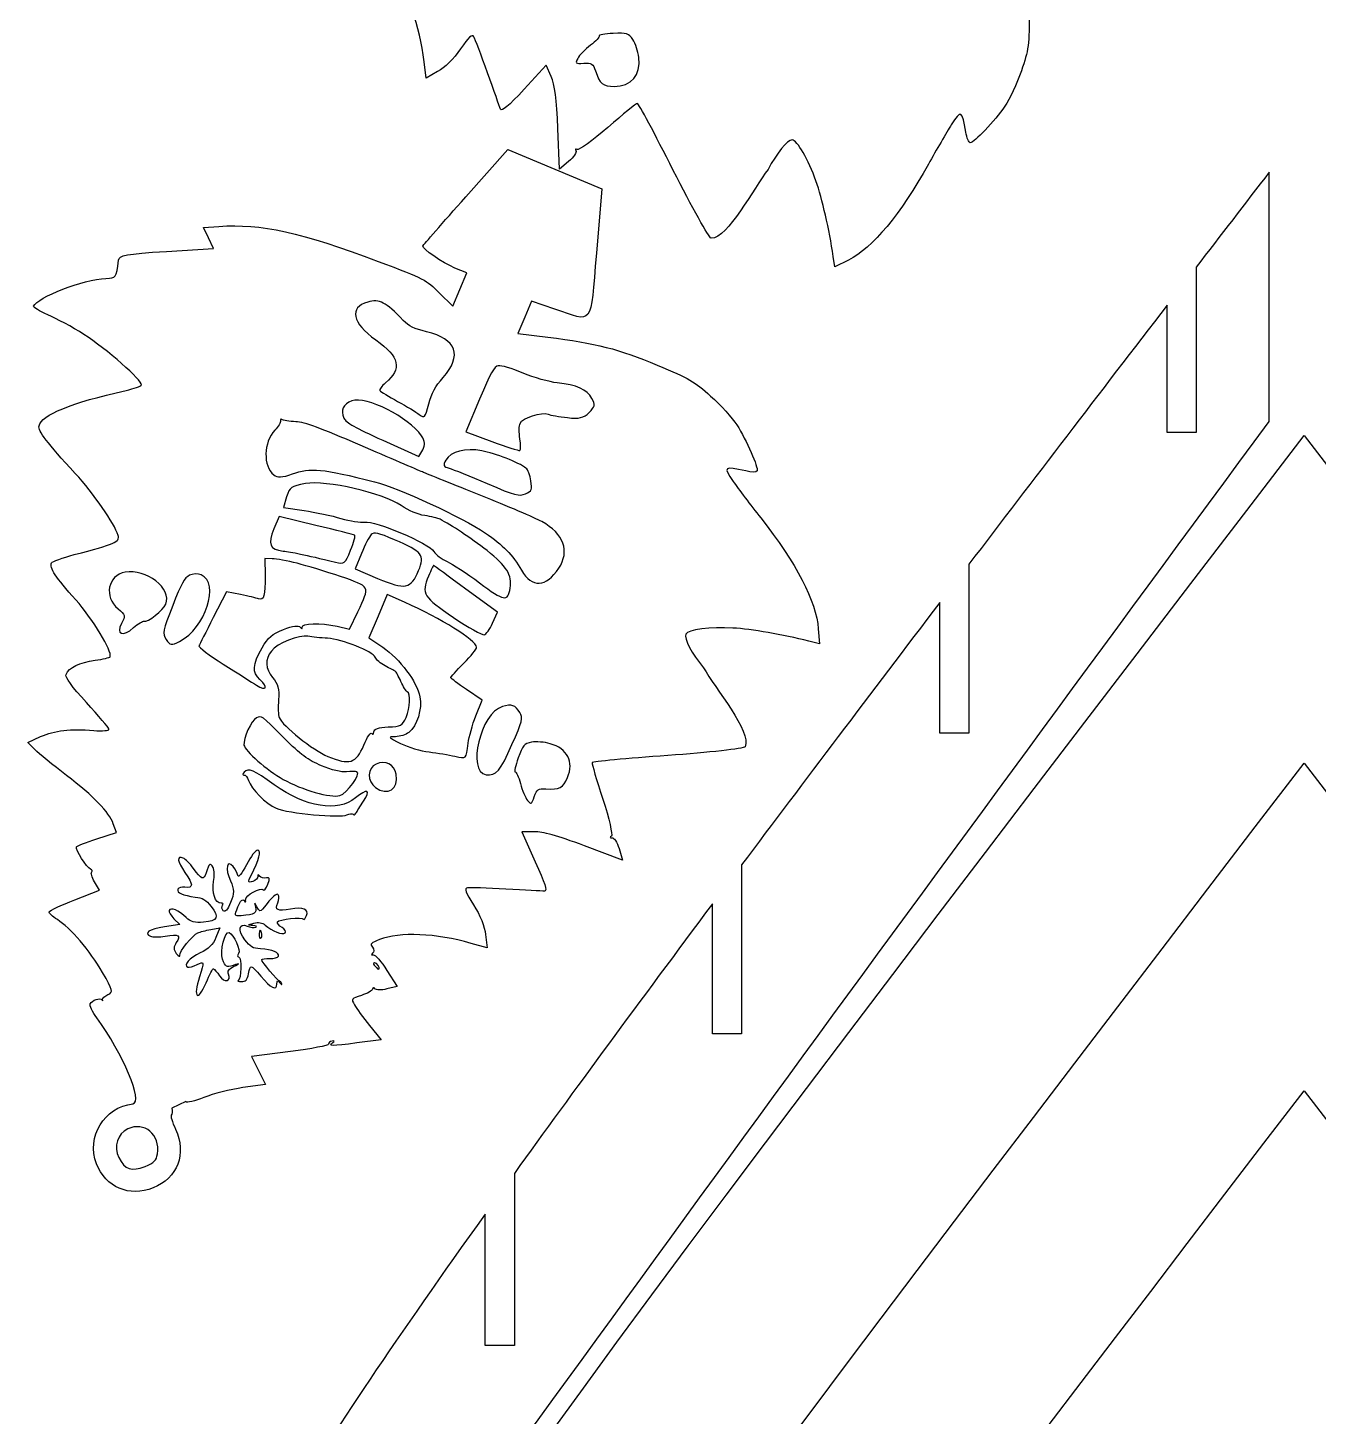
# Model space of a CAD drawing. Extents: x 2 to 364, y 5 to 617.
# Drawn here: x 2.4 to 131.4, y 264 to 402.8 of the extents above; entities that cross this region are included whole.
import ezdxf

# ---------------------------------------------------------------- set-up
doc = ezdxf.new("R2010")
doc.units = 0
doc.layers.add('Calque_1', color=7, linetype='CONTINUOUS')

msp = doc.modelspace()

# ---------------------------------------------------------------- linework, layer by layer
at = {"layer": 'Calque_1', "color": 7}
for p, q in [((62.880432, 401.629274), (62.880432, 401.629274)), ((42.193413, 397.784087), (41.998846, 399.409808)), ((54.222447, 399.063665), (52.007601, 396.664119)), ((54.715746, 397.934926), (54.222447, 399.063665)), ((43.358263, 398.427105), (42.193413, 397.784087)), ((55.535901, 388.678012), (55.372471, 392.742096)), ((46.163834, 385.904575), (50.368807, 390.642326)), ((50.368807, 390.642326), (55.073612, 388.674532)), ((56.453656, 389.452034), (55.535901, 388.678012)), ((55.073612, 388.674532), (59.77842, 386.706738)), ((126.511011, 363.454233), (126.511011, 388.385702)), ((126.511011, 388.385702), (126.511011, 388.385702)), ((59.77842, 386.706738), (59.229058, 380.281714)), ((19.959391, 382.843637), (21.490034, 382.952841)), ((20.457674, 381.799565), (19.959391, 382.843637)), ((16.237311, 380.452575), (20.955954, 380.755492)), ((20.955954, 380.755492), (20.457674, 381.799565)), ((59.229058, 380.281714), (59.22897, 380.281506)), ((83.080468, 378.896517), (82.92047, 379.953225)), ((84.4305, 379.581137), (83.080468, 378.896517)), ((46.266007, 378.291608), (45.079748, 378.788536)), ((45.569906, 376.62988), (46.266007, 378.291608)), ((119.206309, 378.87779), (119.206309, 362.333613)), ((43.522635, 376.307918), (44.873802, 374.96815)), ((44.873802, 374.96815), (45.569906, 376.62988)), ((36.366504, 375.378693), (36.366504, 375.378693)), ((52.74137, 375.48848), (52.062911, 373.868866)), ((55.081929, 374.684472), (52.74137, 375.48848)), ((116.283757, 362.333613), (116.283757, 375.069444)), ((52.062911, 373.868866), (51.384451, 372.249252)), ((51.384451, 372.249252), (54.365336, 371.878167)), ((55.309626, 367.309277), (55.309637, 367.309277)), ((34.7726, 365.498771), (34.7726, 365.498771)), ((47.556177, 365.666978), (46.186364, 362.396976)), ((46.186364, 362.396976), (48.787338, 361.437421)), ((37.881755, 361.563783), (41.487575, 359.945371)), ((119.206309, 362.333613), (116.283757, 362.333613)), ((41.487575, 359.945371), (41.861407, 360.611068)), ((47.775207, 360.513532), (47.77532, 360.513484)), ((41.831655, 358.392821), (41.831655, 358.392821)), ((28.260187, 355.897029), (27.930613, 354.837679)), ((27.930613, 354.837679), (29.99508, 354.53836)), ((42.07236, 354.036941), (42.07236, 354.036941)), ((27.494958, 353.933902), (26.979601, 352.703645)), ((31.1806, 353.053874), (27.494958, 353.933902)), ((31.1806, 353.053874), (31.1806, 353.053874)), ((36.71561, 352.127838), (36.71561, 352.127838)), ((35.739787, 350.241733), (35.094452, 348.701192)), ((26.822392, 349.725819), (26.071765, 349.750881)), ((26.071765, 349.750881), (26.105598, 348.03311)), ((29.295375, 349.265478), (29.295375, 349.265495)), ((35.094452, 348.701192), (37.351629, 347.755654)), ((96.480252, 349.16894), (96.480252, 332.276947)), ((12.107429, 348.377553), (12.107429, 348.377553)), ((18.535114, 348.064772), (18.535114, 348.064772)), ((42.440764, 347.977159), (42.440753, 347.977162)), ((22.241177, 346.395033), (20.92281, 343.831374)), ((23.652203, 346.130342), (22.241177, 346.395033)), ((38.302559, 346.133373), (37.397518, 343.97286)), ((40.045121, 345.362712), (38.302559, 346.133373)), ((49.348503, 344.380093), (46.18329, 346.685098)), ((34.556373, 342.668807), (35.38406, 344.426154)), ((48.856392, 343.273477), (49.348503, 344.380093)), ((93.558264, 332.276947), (93.558264, 345.333032)), ((33.303086, 342.963958), (34.556373, 342.668807)), ((37.397518, 343.97286), (36.492462, 341.812322)), ((32.35121, 341.762911), (32.35121, 341.762911)), ((36.492462, 341.812322), (37.868236, 340.870358)), ((81.414002, 342.722305), (81.523391, 341.212561)), ((81.523391, 341.212561), (80.487004, 341.473579)), ((47.79923, 335.568616), (46.258147, 336.637628)), ((47.175318, 333.998046), (47.79923, 335.568616)), ((49.828089, 334.939246), (49.828089, 334.939246)), ((25.240336, 333.796745), (25.240336, 333.796748)), ((2.374158, 331.356452), (3.662897, 331.928818)), ((96.480252, 332.276947), (93.558264, 332.276947)), ((3.089975, 330.642478), (2.374158, 331.356452)), ((52.748409, 331.373151), (52.748409, 331.373151)), ((37.211237, 329.192098), (37.211237, 329.192098)), ((35.143132, 325.808468), (35.142794, 325.807661)), ((9.272168, 321.705993), (11.245136, 322.349948)), ((11.245136, 322.349948), (10.928793, 323.196815)), ((52.998528, 322.414941), (51.76684, 322.396427)), ((51.76684, 322.396427), (53.123409, 319.42606)), ((61.852627, 319.59216), (58.041421, 321.012804)), ((61.493646, 320.737812), (61.852627, 319.59216)), ((24.228693, 319.110688), (24.229173, 319.111481)), ((73.753089, 319.107862), (73.753089, 302.22028)), ((7.081647, 315.612217), (9.546692, 316.566266)), ((9.546692, 316.566266), (9.056951, 317.409639)), ((70.831098, 302.22028), (70.831098, 315.201952)), ((17.589308, 313.158232), (16.038638, 312.907912)), ((16.992925, 313.725087), (17.589308, 313.158232)), ((20.678843, 312.64526), (21.590787, 312.813526)), ((21.590787, 312.813526), (21.18373, 311.841804)), ((25.497522, 312.165135), (25.497522, 312.16514)), ((48.295927, 310.808171), (46.721412, 311.257313)), ((48.153303, 312.131048), (48.295927, 310.808171)), ((36.930511, 309.257701), (36.930511, 309.257678)), ((38.283569, 308.556757), (39.29851, 306.948739)), ((39.29851, 306.948739), (38.285465, 306.700892)), ((36.548029, 303.052399), (37.708089, 301.625057)), ((37.708089, 301.625057), (35.292115, 301.302077)), ((73.753089, 302.22028), (70.831098, 302.22028)), ((28.629285, 300.440162), (24.760908, 299.941785)), ((24.760908, 299.941785), (25.456608, 298.547989)), ((25.456608, 298.547989), (26.152308, 297.154189)), ((26.152308, 297.154189), (23.888737, 296.836641)), ((18.1702, 295.431397), (16.763269, 294.793476)), ((12.369351, 292.703948), (12.369351, 292.703948)), ((51.026484, 288.260753), (51.026484, 271.034725)), ((48.105043, 271.034725), (48.105043, 284.190581)), ((51.026484, 271.034725), (48.105043, 271.034725))]:
    msp.add_line(p, q, dxfattribs=at)
for points in [[(238.903439, 257.158483), (114.302153, 420.009296), (114.044541, 420.266874), (114.044541, 489.220892)], [(41.998846, 399.409808), (41.559181, 403.083681), (40.316294, 406.432558), (38.801867, 408.023942)], [(102.517304, 404.620714), (102.515046, 401.137595), (102.439447, 400.555029), (101.724023, 398.498002)], [(46.978787, 401.917251), (46.81275, 402.213725), (46.463512, 401.895012), (45.63868, 400.694165)], [(48.341723, 398.313716), (47.715596, 400.075127), (47.102268, 401.69672), (46.978787, 401.917251)], [(59.508192, 401.989412), (59.568848, 401.890282), (59.176988, 401.472251), (58.637447, 401.060458)], [(60.907428, 402.252937), (60.0772, 402.207127), (59.447568, 402.08854), (59.508192, 401.989412)], [(62.880432, 401.629274), (62.467239, 402.259474), (62.253012, 402.327187), (60.907428, 402.252937)], [(63.466881, 399.853272), (63.399255, 400.441249), (63.135363, 401.240454), (62.880432, 401.629274)], [(45.63868, 400.694165), (44.963952, 399.711919), (44.062774, 398.816013), (43.358263, 398.427105)], [(58.637447, 401.060458), (58.097874, 400.648662), (57.522711, 400.061685), (57.359254, 399.756067)], [(61.017125, 396.949017), (62.72169, 396.949581), (63.671343, 398.075391), (63.466881, 399.853272)], [(57.359254, 399.756067), (57.089937, 399.252489), (57.146252, 399.20728), (57.959879, 399.273828)], [(57.959879, 399.273828), (58.734703, 399.337201), (58.896137, 399.231266), (59.138247, 398.50068)], [(59.138247, 398.50068), (59.565182, 397.21218), (59.884256, 396.948678), (61.017125, 396.949017)], [(101.724023, 398.498002), (101.28916, 397.247667), (100.544571, 395.659213), (100.069376, 394.968102)], [(49.636451, 394.687858), (49.550475, 394.920666), (48.967847, 396.552303), (48.341723, 398.313716)], [(55.372471, 392.742096), (55.253337, 395.704298), (55.075288, 397.112217), (54.715746, 397.934926)], [(52.007601, 396.664119), (50.434635, 394.959962), (49.747452, 394.38724), (49.636451, 394.687858)], [(63.340353, 395.256383), (63.23319, 395.256349), (61.897813, 394.176178), (60.37282, 392.855996)], [(66.917903, 388.554667), (65.057415, 392.240644), (63.447484, 395.256414), (63.340353, 395.256383)], [(96.169028, 392.373368), (95.81263, 394.556328), (95.66262, 394.63327), (94.715302, 393.118999)], [(100.069376, 394.968102), (99.049716, 393.485131), (96.995702, 391.315246), (96.611474, 391.315133)], [(94.715302, 393.118999), (94.24002, 392.359273), (93.209533, 390.582541), (92.425331, 389.170704)], [(60.37282, 392.855996), (58.847832, 391.535814), (57.465155, 390.539025), (57.300193, 390.64091)], [(78.800889, 391.592092), (78.323101, 391.591951), (77.239027, 390.265311), (76.388889, 388.640411)], [(81.186974, 387.495049), (80.461917, 389.577948), (79.288815, 391.592238), (78.800889, 391.592092)], [(96.611474, 391.315133), (96.463112, 391.315088), (96.263974, 391.791279), (96.169028, 392.373368)], [(57.185845, 390.526102), (57.287885, 390.361078), (56.958425, 389.877747), (56.453656, 389.452034)], [(57.300193, 390.64091), (57.132804, 390.744291), (57.082275, 390.693558), (57.185845, 390.526102)], [(92.425331, 389.170704), (89.635203, 384.147518), (86.851942, 380.809081), (84.4305, 379.581137)], [(70.713498, 381.768989), (70.486434, 381.815135), (68.778422, 384.868692), (66.917903, 388.554667)], [(76.388889, 388.640411), (74.965512, 386.804028), (72.350122, 381.712934), (70.713498, 381.768989)], [(82.92047, 379.953225), (82.510339, 382.662002), (81.812483, 385.698121), (81.186974, 387.495049)], [(126.511011, 388.385702), (124.066543, 385.205845), (121.630824, 382.035688), (119.206309, 378.87779)], [(41.89167, 381.001807), (41.928751, 381.092516), (43.851102, 383.298811), (46.163834, 385.904575)], [(21.490034, 382.952841), (25.677856, 383.251615), (29.734524, 382.359076), (37.418069, 379.448377)], [(11.446075, 379.567777), (11.50905, 380.072514), (12.144242, 380.189814), (16.237311, 380.452575)], [(45.079748, 378.788536), (43.809889, 379.320482), (41.78068, 380.729229), (41.89167, 381.001807)], [(10.181282, 377.754426), (11.240798, 377.8066), (11.223188, 377.78135), (11.446075, 379.567777)], [(37.418069, 379.448377), (42.078371, 377.682953), (42.197932, 377.621445), (43.522635, 376.307918)], [(59.22897, 380.281506), (58.591755, 372.828962), (58.97556, 373.346958), (55.081929, 374.684472)], [(2.954774, 374.969996), (3.333742, 375.874665), (7.923815, 377.643256), (10.181282, 377.754426)], [(4.389828, 374.108772), (3.549571, 374.46076), (2.903799, 374.848307), (2.954774, 374.969996)], [(36.366504, 375.378693), (34.465421, 374.852916), (34.800066, 373.301289), (37.182047, 371.597322)], [(39.924442, 373.538455), (38.127841, 375.417129), (37.562587, 375.709491), (36.366504, 375.378693)], [(116.283757, 375.069444), (109.523491, 366.258221), (102.908936, 357.609182), (96.480252, 349.16894)], [(7.982382, 372.147229), (6.846734, 372.874092), (5.230086, 373.756787), (4.389828, 374.108772)], [(42.244907, 372.416359), (40.990802, 372.719302), (40.464365, 372.973869), (39.924442, 373.538455)], [(13.7361, 367.10674), (13.896746, 367.490235), (10.203708, 370.725487), (7.982382, 372.147229)], [(43.904885, 367.844029), (45.850672, 370.043161), (45.252877, 371.68975), (42.244907, 372.416359)], [(37.182047, 371.597322), (39.565532, 369.892276), (39.830245, 368.719567), (38.149214, 367.312675)], [(54.365336, 371.878167), (59.189617, 371.277598), (61.490383, 370.690466), (65.314988, 369.083918)], [(49.420041, 369.020715), (49.023707, 368.953543), (48.655049, 368.290199), (47.556177, 365.666978)], [(51.891763, 368.280683), (50.804089, 368.733864), (49.69177, 369.066768), (49.420041, 369.020715)], [(55.309637, 367.309277), (54.517524, 367.390481), (52.979478, 367.827612), (51.891763, 368.280683)], [(65.314988, 369.083918), (68.526299, 367.734989), (69.034372, 367.440135), (70.654805, 365.985008)], [(3.501952, 363.009153), (3.713923, 364.093101), (6.705741, 365.310427), (12.202058, 366.549072)], [(12.202058, 366.549072), (12.991857, 366.727058), (13.682176, 366.97801), (13.7361, 367.10674)], [(38.149214, 367.312675), (37.761446, 366.988147), (37.510728, 366.636157), (37.592062, 366.530479)], [(37.592062, 366.530479), (37.673393, 366.424798), (38.467355, 365.93827), (39.356417, 365.449303)], [(42.464152, 365.199118), (42.755493, 366.294214), (43.110887, 366.946655), (43.904885, 367.844029)], [(58.780717, 365.749669), (58.3057, 366.632897), (57.240997, 367.111284), (55.309626, 367.309277)], [(34.7726, 365.498771), (33.903982, 365.19261), (33.614654, 364.55638), (33.989665, 363.777085)], [(41.739315, 362.010978), (40.47573, 363.881694), (36.223914, 366.010307), (34.7726, 365.498771)], [(39.356417, 365.449303), (40.245479, 364.960333), (41.221412, 364.376929), (41.525153, 364.152847)], [(41.525153, 364.152847), (42.067872, 363.752467), (42.084094, 363.770546), (42.464152, 365.199118)], [(58.493739, 364.340909), (59.119146, 364.96134), (59.142647, 365.07671), (58.780717, 365.749669)], [(70.654805, 365.985008), (71.639763, 365.10053), (72.816788, 363.79968), (73.270418, 363.094226)], [(33.989665, 363.777085), (34.211782, 363.315511), (35.08401, 362.819505), (37.881755, 361.563783)], [(51.596363, 363.256676), (51.818754, 363.791216), (53.778906, 364.434993), (54.396293, 364.17637)], [(54.396293, 364.17637), (54.645659, 364.071909), (55.516331, 363.914149), (56.331115, 363.825791)], [(56.331115, 363.825791), (57.52671, 363.696135), (57.943979, 363.795526), (58.493739, 364.340909)], [(7.119487, 358.250818), (4.297384, 361.318752), (3.401757, 362.496801), (3.501952, 363.009153)], [(27.078443, 362.565866), (25.93758, 361.35979), (25.882572, 358.990624), (26.97465, 358.095624)], [(27.645589, 363.501351), (27.670622, 363.343064), (27.415419, 362.922093), (27.078443, 362.565866)], [(27.789587, 363.639451), (27.685351, 363.721784), (27.62055, 363.65963), (27.645589, 363.501351)], [(29.173037, 363.418115), (28.516377, 363.457516), (27.893826, 363.557118), (27.789587, 363.639451)], [(35.611889, 361.075662), (31.648789, 362.791503), (30.075175, 363.363982), (29.173037, 363.418115)], [(31.714658, 233.63091), (62.295309, 276.057244), (94.098409, 319.502299), (126.511011, 363.454233)], [(51.583184, 361.724966), (51.491346, 362.329367), (51.497275, 363.018635), (51.596363, 363.256676)], [(73.270418, 363.094226), (74.243808, 361.580482), (75.450759, 358.847236), (75.302305, 358.492844)], [(5.141112, 129.993425), (5.141112, 198.947443), (5.398702, 199.205021), (129.999997, 362.055834)], [(41.831655, 358.392821), (41.29554, 358.619545), (38.496601, 359.826719), (35.611889, 361.075662)], [(41.861407, 360.611068), (42.139108, 361.105581), (42.107711, 361.465572), (41.739315, 362.010978)], [(48.787338, 361.437421), (50.217872, 360.909665), (51.46973, 360.51121), (51.569242, 360.551962)], [(51.569242, 360.551962), (51.668753, 360.592718), (51.675033, 361.12057), (51.583184, 361.724966)], [(129.999997, 362.055834), (254.601283, 199.205021), (254.858895, 198.947443), (254.858895, 129.993425)], [(47.77532, 360.513484), (46.1486, 360.818637), (44.672439, 360.435419), (44.183458, 359.581019)], [(52.185996, 358.783126), (51.472197, 359.337487), (49.115207, 360.262163), (47.775207, 360.513532)], [(11.402514, 352.05415), (11.041815, 353.236782), (8.956548, 356.253752), (7.119487, 358.250818)], [(28.829765, 358.197634), (30.654374, 358.853083), (31.805279, 358.742704), (37.059009, 357.408405)], [(47.659541, 356.052756), (44.990365, 357.113175), (42.367818, 358.166203), (41.831655, 358.392821)], [(44.183458, 359.581019), (43.880873, 359.052307), (43.927959, 358.93567), (44.512413, 358.766156)], [(44.512413, 358.766156), (44.887563, 358.657351), (46.601597, 357.966782), (48.321378, 357.231564)], [(52.680653, 357.520323), (52.606121, 358.061459), (52.383526, 358.629719), (52.185996, 358.783126)], [(74.1553, 358.493973), (72.004312, 359.009325), (71.875354, 358.900731), (72.90558, 357.4416)], [(75.302305, 358.492844), (75.244983, 358.356005), (74.728829, 358.356471), (74.1553, 358.493973)], [(26.97465, 358.095624), (27.325156, 357.808373), (27.822246, 357.835703), (28.829765, 358.197634)], [(30.149902, 357.230317), (28.668588, 356.970207), (28.573103, 356.90284), (28.260187, 355.897029)], [(39.718815, 355.040103), (37.836252, 356.31419), (32.234511, 357.596365), (30.149902, 357.230317)], [(37.059009, 357.408405), (39.456908, 356.799406), (45.803357, 353.864998), (48.126385, 352.291185)], [(48.321378, 357.231564), (51.127392, 356.031976), (51.518442, 355.927717), (52.132264, 356.215598)], [(52.132264, 356.215598), (52.789729, 356.523949), (52.811017, 356.574585), (52.680653, 357.520323)], [(72.90558, 357.4416), (73.422454, 356.709535), (74.662575, 355.072226), (75.661401, 353.803132)], [(53.769982, 353.43118), (53.078417, 353.812628), (50.328717, 354.99234), (47.659541, 356.052756)], [(29.99508, 354.53836), (31.130542, 354.373743), (32.79381, 354.019669), (33.691235, 353.751533)], [(42.07236, 354.036941), (41.323855, 354.158382), (40.507454, 354.506356), (39.718815, 355.040103)], [(43.597861, 353.661177), (43.389163, 353.765582), (42.702686, 353.934675), (42.07236, 354.036941)], [(26.979601, 352.703645), (26.338115, 351.172293), (26.557278, 350.65229), (27.91147, 350.492586)], [(35.059473, 352.087297), (34.953188, 352.134879), (33.207709, 352.569874), (31.1806, 353.053874)], [(33.691235, 353.751533), (34.588659, 353.483399), (35.650447, 353.317884), (36.050765, 353.383727)], [(36.050765, 353.383727), (37.098348, 353.556004), (42.515039, 351.252509), (42.992051, 350.431886)], [(48.298913, 350.527105), (46.631964, 351.825124), (44.719841, 353.099888), (43.597861, 353.661177)], [(55.468766, 348.768846), (56.603985, 350.493492), (55.977186, 352.213749), (53.769982, 353.43118)], [(75.661401, 353.803132), (79.215132, 349.287802), (81.217798, 345.430205), (81.414002, 342.722305)], [(7.013931, 350.128384), (11.102588, 351.181792), (11.601772, 351.400845), (11.402514, 352.05415)], [(34.657902, 350.580837), (34.98504, 351.36178), (35.16575, 352.039689), (35.059473, 352.087297)], [(36.71561, 352.127838), (36.533839, 351.937775), (36.094721, 351.089029), (35.739787, 350.241733)], [(39.028703, 351.623484), (37.449859, 352.30047), (36.978802, 352.403036), (36.71561, 352.127838)], [(41.453627, 348.54247), (42.107183, 350.10264), (41.868254, 350.406206), (39.028703, 351.623484)], [(48.126385, 352.291185), (49.926412, 351.071692), (50.836243, 350.134638), (51.742983, 348.566377)], [(4.752817, 349.295936), (4.822049, 349.4512), (5.839553, 349.825816), (7.013931, 350.128384)], [(27.91147, 350.492586), (28.793429, 350.388576), (29.938421, 350.145091), (33.159025, 349.376671)], [(33.159025, 349.376671), (34.050405, 349.163974), (34.07147, 349.180913), (34.657902, 350.580837)], [(42.992051, 350.431886), (43.181905, 350.105261), (43.76838, 349.657423), (44.295331, 349.436683)], [(50.61055, 346.788682), (50.82693, 348.081652), (50.258159, 349.001476), (48.298913, 350.527105)], [(7.177876, 345.600419), (5.141225, 347.876064), (4.532994, 348.802947), (4.752817, 349.295936)], [(16.177254, 345.180165), (16.824562, 346.71774), (14.214551, 348.768259), (12.107429, 348.377553)], [(29.295375, 349.265495), (28.348082, 349.50489), (27.235243, 349.712047), (26.822392, 349.725819)], [(33.627932, 347.942615), (32.192313, 348.430786), (30.242654, 349.026061), (29.295375, 349.265478)], [(37.351629, 347.755654), (40.145324, 346.585369), (40.676469, 346.687245), (41.453627, 348.54247)], [(42.964354, 349.044459), (42.934777, 349.074289), (42.699184, 348.594057), (42.440764, 347.977159)], [(46.18329, 346.685098), (44.442425, 347.952851), (42.993908, 349.014574), (42.964354, 349.044459)], [(44.295331, 349.436683), (44.822282, 349.21594), (46.281916, 348.261368), (47.53895, 347.315379)], [(51.742983, 348.566377), (52.784299, 346.765356), (54.200671, 346.842327), (55.468766, 348.768846)], [(12.107429, 348.377553), (10.369945, 348.055374), (9.95227, 345.891336), (11.39998, 344.712147)], [(18.535114, 348.064772), (18.062535, 347.838244), (17.715888, 347.210878), (16.862481, 345.03764)], [(17.553424, 341.456976), (20.134233, 342.747674), (21.607772, 347.313099), (19.701312, 348.11172)], [(19.701312, 348.11172), (19.387772, 348.243063), (18.862983, 348.221936), (18.535114, 348.064772)], [(26.105598, 348.03311), (26.144333, 346.066083), (25.977573, 345.482634), (25.440874, 345.707457)], [(35.38406, 344.426154), (36.609734, 347.028523), (36.669774, 346.908302), (33.627932, 347.942615)], [(42.440753, 347.977162), (41.709261, 346.230954), (41.927072, 345.871211), (44.940409, 343.848671)], [(47.53895, 347.315379), (50.008688, 345.456816), (50.37709, 345.393646), (50.61055, 346.788682)], [(25.440874, 345.707457), (25.233167, 345.794467), (24.428269, 345.984769), (23.652203, 346.130342)], [(10.611697, 339.926248), (10.836117, 340.461982), (8.872087, 343.707408), (7.177876, 345.600419)], [(11.39998, 344.712147), (12.118845, 344.126632), (12.152218, 343.990381), (11.757011, 343.254444)], [(13.991517, 343.465845), (14.32895, 343.324491), (15.922058, 344.574002), (16.177254, 345.180165)], [(16.862481, 345.03764), (15.868297, 342.505917), (15.818906, 342.246817), (16.216715, 341.650084)], [(47.255755, 340.869155), (47.138621, 341.609687), (43.734691, 343.730979), (40.045121, 345.362712)], [(93.558264, 345.333032), (86.644074, 336.241466), (80.018343, 327.473417), (73.753089, 319.107862)], [(11.757011, 343.254444), (11.153685, 342.130954), (11.888055, 341.870048), (12.959486, 342.827219)], [(12.959486, 342.827219), (13.408347, 343.228211), (13.872758, 343.515593), (13.991517, 343.465845)], [(20.92281, 343.831374), (20.19771, 342.421363), (19.553877, 341.155729), (19.492079, 341.018866)], [(27.959468, 342.65241), (28.847883, 343.003963), (29.46334, 343.087196), (29.614156, 342.87617)], [(29.801682, 342.872755), (29.734606, 343.296766), (31.675203, 343.347332), (33.303086, 342.963958)], [(44.940409, 343.848671), (46.414848, 342.859039), (47.788398, 342.075771), (47.992747, 342.108094)], [(47.992747, 342.108094), (48.197095, 342.14042), (48.585741, 342.664853), (48.856392, 343.273477)], [(72.861472, 342.790917), (70.660223, 342.927591), (68.349012, 342.624541), (68.160494, 342.174506)], [(16.216715, 341.650084), (16.62016, 341.044867), (16.704889, 341.03263), (17.553424, 341.456976)], [(25.802996, 340.799856), (26.415438, 341.867051), (26.791756, 342.190325), (27.959468, 342.65241)], [(30.389136, 341.973412), (29.513516, 342.139085), (27.307893, 341.242606), (26.736963, 340.488974)], [(29.614156, 342.87617), (29.757362, 342.675795), (29.833054, 342.67441), (29.801682, 342.872755)], [(32.35121, 341.762911), (31.687956, 341.8), (30.805021, 341.894723), (30.389136, 341.973412)], [(37.117514, 339.864698), (36.878314, 340.448785), (33.778992, 341.683115), (32.35121, 341.762911)], [(68.160494, 342.174506), (67.975889, 341.733822), (68.7802, 340.221117), (69.950025, 338.808837)], [(80.487004, 341.473579), (77.830319, 342.142683), (74.7605, 342.673004), (72.861472, 342.790917)], [(19.492079, 341.018866), (19.430278, 340.882002), (20.524498, 340.051493), (21.923671, 339.173282)], [(25.591104, 337.63304), (24.793064, 338.35028), (24.845304, 339.131053), (25.802996, 340.799856)], [(26.736963, 340.488974), (26.077666, 339.618694), (26.118515, 338.712453), (26.856126, 337.845322)], [(37.868236, 340.870358), (39.574456, 339.702118), (41.288767, 337.417168), (41.585298, 335.915932)], [(45.957098, 339.2591), (46.694206, 340.000278), (47.278595, 340.724801), (47.255755, 340.869155)], [(6.198424, 338.156226), (6.483037, 338.835651), (7.572894, 339.367496), (9.100701, 339.57253)], [(9.100701, 339.57253), (9.894903, 339.679109), (10.574853, 339.838291), (10.611697, 339.926248)], [(21.923671, 339.173282), (23.322856, 338.2951), (24.819254, 337.347674), (25.249003, 337.067901)], [(38.119267, 339.005608), (37.660574, 339.252801), (37.209786, 339.639395), (37.117514, 339.864698)], [(39.103512, 338.473695), (39.020857, 338.519029), (38.577957, 338.758415), (38.119267, 339.005608)], [(44.666984, 337.809076), (44.639439, 337.865436), (45.220001, 338.517948), (45.957098, 339.2591)], [(69.950025, 338.808837), (71.093248, 336.786128), (74.777168, 332.405689), (74.092678, 330.918022)], [(8.239193, 335.336652), (6.794667, 336.909352), (6.086165, 337.888242), (6.198424, 338.156226)], [(25.249003, 337.067901), (26.219957, 336.435839), (26.467734, 336.845152), (25.591104, 337.63304)], [(26.856126, 337.845322), (27.396206, 337.21041), (27.53605, 336.690435), (27.454318, 335.621112)], [(39.683354, 337.446319), (39.447086, 337.96602), (39.186155, 338.428337), (39.103512, 338.473695)], [(40.318047, 336.415485), (40.205234, 336.462741), (39.919622, 336.926615), (39.683354, 337.446319)], [(46.258147, 336.637628), (45.410546, 337.225576), (44.694531, 337.752739), (44.666984, 337.809076)], [(40.195901, 333.852967), (40.593253, 334.801521), (40.663292, 336.270861), (40.318047, 336.415485)], [(10.492029, 332.674068), (10.469959, 332.813506), (9.456197, 334.011675), (8.239193, 335.336652)], [(27.454318, 335.621112), (27.395644, 334.853527), (27.418524, 334.054107), (27.505146, 333.844602)], [(41.585298, 335.915932), (41.826965, 334.692502), (41.303431, 333.026276), (40.462505, 332.34248)], [(49.828089, 334.939246), (47.647363, 334.302792), (46.245252, 328.40625), (48.208418, 328.127762)], [(51.577593, 334.333479), (51.09624, 335.096018), (50.7619, 335.211777), (49.828089, 334.939246)], [(25.240336, 333.796748), (24.74304, 333.593088), (23.883676, 331.72723), (23.992716, 331.087912)], [(28.006624, 331.781185), (25.631724, 334.159483), (25.809609, 334.029889), (25.240336, 333.796745)], [(27.505146, 333.844602), (27.85191, 333.006075), (30.896275, 330.570799), (32.369043, 329.953852)], [(38.400823, 332.894814), (39.681892, 332.949579), (39.856506, 333.042763), (40.195901, 333.852967)], [(46.410228, 331.262652), (46.487873, 331.903291), (46.832164, 333.13422), (47.175318, 333.998046)], [(50.787856, 331.130431), (51.823772, 333.485344), (51.90501, 333.814822), (51.577593, 334.333479)], [(3.662897, 331.928818), (5.082723, 332.559424), (6.611027, 332.736987), (8.975956, 332.546154)], [(8.975956, 332.546154), (9.831855, 332.477077), (10.514084, 332.534639), (10.492029, 332.674068)], [(35.97439, 331.079832), (36.341984, 331.957348), (36.648246, 332.408771), (36.765086, 332.245297)], [(36.765086, 332.245297), (36.870496, 332.097779), (36.961552, 332.169729), (36.968755, 332.406327)], [(36.968755, 332.406327), (36.977447, 332.69322), (37.449198, 332.854151), (38.400823, 332.894814)], [(39.141293, 331.927653), (38.354974, 331.913852), (38.381567, 331.878997), (39.658581, 331.250026)], [(40.462505, 332.34248), (40.191752, 332.122315), (39.597211, 331.935648), (39.141293, 331.927653)], [(6.24393, 328.058911), (4.902951, 329.087182), (3.483672, 330.249782), (3.089975, 330.642478)], [(23.992716, 331.087912), (24.092989, 330.500003), (26.304638, 328.563332), (27.91029, 327.657376)], [(31.744734, 329.017693), (30.381578, 329.592394), (29.658016, 330.12743), (28.006624, 331.781185)], [(32.369043, 329.953852), (34.532339, 329.047643), (35.212017, 329.259902), (35.97439, 331.079832)], [(39.658581, 331.250026), (40.399008, 330.885333), (41.684281, 330.502185), (42.514737, 330.398573)], [(45.071465, 329.969967), (46.247914, 329.700027), (46.217261, 329.670428), (46.410228, 331.262652)], [(48.208418, 328.127762), (49.206508, 327.986177), (49.612719, 328.45904), (50.787856, 331.130431)], [(52.748409, 331.373151), (52.007462, 331.235757), (51.862186, 331.064372), (51.410396, 329.794727)], [(54.613037, 331.227307), (54.044641, 331.392277), (53.205561, 331.457919), (52.748409, 331.373151)], [(56.344236, 327.845153), (57.002832, 329.417345), (56.331705, 330.728457), (54.613037, 331.227307)], [(74.092678, 330.918022), (73.962328, 330.726461), (70.485855, 330.331929), (66.367183, 330.041274)], [(23.905568, 132.099926), (23.905568, 190.692632), (24.124446, 190.911506), (129.999997, 329.291694)], [(37.211237, 329.192098), (36.327551, 328.777641), (36.290623, 327.48497), (37.144206, 326.845985)], [(39.211877, 328.173281), (39.031198, 329.147611), (38.113205, 329.615112), (37.211237, 329.192098)], [(42.514737, 330.398573), (43.34519, 330.29496), (44.49572, 330.102093), (45.071465, 329.969967)], [(51.410396, 329.794727), (51.131639, 329.011354), (50.997558, 328.384841), (51.112417, 328.40242)], [(58.803427, 329.333147), (58.762022, 329.234307), (59.241871, 327.585139), (59.869747, 325.668305)], [(66.367183, 330.041274), (62.248522, 329.750647), (58.844821, 329.431959), (58.803427, 329.333147)], [(129.999997, 329.291694), (235.875545, 190.911506), (236.09442, 190.692632), (236.09442, 132.099926)], [(10.928793, 323.196815), (10.470343, 324.424126), (9.016887, 325.932544), (6.24393, 328.058911)], [(24.020035, 328.386687), (23.841696, 328.200205), (23.824847, 328.068041), (23.982604, 328.093017)], [(23.982604, 328.093017), (24.140349, 328.117966), (24.348262, 327.878492), (24.444641, 327.560865)], [(27.024742, 327.109953), (24.946407, 328.594744), (24.429226, 328.814482), (24.020035, 328.386687)], [(27.91029, 327.657376), (29.759281, 326.614176), (32.682725, 325.776331), (33.570122, 326.035324)], [(34.241661, 328.404354), (33.766554, 328.345801), (32.740369, 328.597865), (31.744734, 329.017693)], [(33.570122, 326.035324), (34.302813, 326.249152), (35.738387, 328.246724), (35.281633, 328.416856)], [(35.281633, 328.416856), (35.153225, 328.464526), (34.685289, 328.459023), (34.241661, 328.404354)], [(37.144206, 326.845985), (38.339618, 325.951117), (39.487317, 326.687856), (39.211877, 328.173281)], [(51.112417, 328.40242), (51.22729, 328.420031), (51.461297, 327.897017), (51.632454, 327.240218)], [(54.186788, 326.712344), (55.540151, 326.607879), (55.906529, 326.800259), (56.344236, 327.845153)], [(24.444641, 327.560865), (24.706803, 326.696856), (26.182955, 325.215985), (27.224533, 324.772046)], [(35.142794, 325.807661), (33.353132, 324.349007), (30.175911, 324.858691), (27.024742, 327.109953)], [(35.938999, 325.475076), (36.696848, 326.625936), (36.333151, 326.777924), (35.143132, 325.808468)], [(51.632454, 327.240218), (51.803602, 326.583391), (52.122544, 325.826005), (52.341193, 325.557096)], [(53.018157, 325.924555), (53.259296, 326.663621), (53.419409, 326.77154), (54.186788, 326.712344)], [(35.190986, 324.271966), (35.276669, 324.439033), (35.613272, 324.980434), (35.938999, 325.475076)], [(52.341193, 325.557096), (52.701475, 325.114018), (52.764944, 325.148474), (53.018157, 325.924555)], [(59.869747, 325.668305), (60.497624, 323.751474), (60.882284, 322.090927), (60.724542, 321.978188)], [(27.224533, 324.772046), (28.406928, 324.26817), (33.637347, 323.771828), (34.272034, 324.10336)], [(34.272034, 324.10336), (34.538985, 324.242809), (34.819903, 324.269434), (34.896304, 324.162554)], [(34.896304, 324.162554), (34.972693, 324.055651), (35.10534, 324.104975), (35.190986, 324.271966)], [(58.041421, 321.012804), (55.263534, 322.048258), (53.896268, 322.428422), (52.998528, 322.414941)], [(8.639164, 318.679523), (8.272678, 318.833047), (7.124347, 320.644637), (7.231448, 320.90031)], [(7.231448, 320.90031), (7.268707, 320.989255), (8.18703, 321.351812), (9.272168, 321.705993)], [(60.724542, 321.978188), (60.564482, 321.863789), (60.591731, 321.797574), (60.786208, 321.828342)], [(60.786208, 321.828342), (60.977853, 321.858641), (61.296209, 321.367924), (61.493646, 320.737812)], [(17.926019, 319.786825), (17.238861, 320.074675), (17.30984, 319.457452), (18.092383, 318.340205)], [(18.94479, 318.749224), (18.595763, 319.231401), (18.137313, 319.698312), (17.926019, 319.786825)], [(20.900229, 318.853638), (20.63518, 319.361005), (20.522469, 319.270866), (20.204204, 318.297014)], [(22.912592, 318.930995), (22.273223, 319.717286), (22.08504, 318.737811), (22.63893, 317.506594)], [(25.374826, 320.568459), (25.158412, 320.58559), (24.682272, 319.97997), (24.228693, 319.110688)], [(24.698565, 318.034217), (25.508712, 319.648246), (25.74634, 320.539111), (25.374826, 320.568459)], [(53.123409, 319.42606), (54.08685, 317.31652), (54.349334, 316.461341), (54.029178, 316.475204)], [(8.768622, 318.396968), (8.879397, 318.47614), (8.821141, 318.603292), (8.639164, 318.679523)], [(9.056951, 317.409639), (8.787596, 317.8735), (8.657847, 318.317796), (8.768622, 318.396968)], [(18.092383, 318.340205), (18.94641, 317.120892), (18.945987, 316.75398), (18.09069, 316.875333)], [(20.204204, 318.297014), (19.961296, 317.553733), (19.75713, 317.627049), (18.94479, 318.749224)], [(20.9497, 317.438513), (21.060111, 317.953374), (21.037838, 318.590158), (20.900229, 318.853638)], [(23.379247, 318.036277), (23.33855, 318.262803), (23.128549, 318.665415), (22.912592, 318.930995)], [(24.229173, 319.111481), (23.768428, 318.228465), (23.4232, 317.791743), (23.379247, 318.036277)], [(24.880104, 317.457366), (24.392074, 317.308513), (24.369813, 317.379249), (24.698565, 318.034217)], [(25.382378, 317.968227), (25.412057, 317.780558), (25.186045, 317.550677), (24.880104, 317.457366)], [(25.559568, 317.985951), (25.422307, 318.17802), (25.350326, 318.170812), (25.382378, 317.968227)], [(26.237799, 317.798863), (25.991919, 317.723874), (25.686715, 317.808064), (25.559568, 317.985951)], [(17.39379, 316.672582), (17.248519, 316.325793), (17.87845, 316.041443), (19.114948, 315.895621)], [(18.09069, 316.875333), (17.772984, 316.92039), (17.459379, 316.829156), (17.39379, 316.672582)], [(21.699536, 315.292021), (21.145765, 315.204425), (20.72741, 316.401968), (20.9497, 317.438513)], [(22.63893, 317.506594), (23.020522, 316.658341), (23.02433, 316.235284), (22.658234, 315.361361)], [(24.15873, 315.620356), (24.092143, 316.041406), (25.684299, 316.925453), (25.918645, 316.597581)], [(25.918645, 316.597581), (25.990034, 316.497697), (26.191628, 316.757788), (26.366642, 317.175578)], [(26.366642, 317.175578), (26.612096, 317.761528), (26.582635, 317.904033), (26.237799, 317.798863)], [(46.334451, 316.819448), (45.996837, 316.780955), (46.155743, 316.335642), (46.944269, 315.110663)], [(50.184708, 316.683092), (48.318194, 316.786704), (46.585576, 316.848056), (46.334451, 316.819448)], [(54.029178, 316.475204), (53.781232, 316.485929), (52.051221, 316.57948), (50.184708, 316.683092)], [(4.520557, 314.42889), (4.573377, 314.554981), (5.725868, 315.087486), (7.081647, 315.612217)], [(19.114948, 315.895621), (19.82547, 315.811835), (20.196627, 315.594518), (20.710491, 314.961438)], [(21.853692, 315.066159), (21.964966, 315.221404), (21.895587, 315.323018), (21.699536, 315.292021)], [(22.658234, 315.361361), (22.339447, 314.600357), (22.119311, 314.349642), (21.926798, 314.528337)], [(23.385058, 314.905447), (23.653533, 315.546349), (23.847123, 315.742871), (23.999692, 315.529396)], [(23.999692, 315.529396), (24.142477, 315.329625), (24.199562, 315.362289), (24.15873, 315.620356)], [(25.293873, 314.905541), (25.024345, 315.388256), (25.007206, 315.386625), (25.142235, 314.891119)], [(27.418143, 316.115523), (27.244819, 316.321049), (26.858708, 315.967729), (25.844037, 314.675075)], [(28.64658, 314.682977), (27.35357, 314.436651), (27.047856, 314.582921), (27.362051, 315.297564)], [(27.362051, 315.297564), (27.50264, 315.617328), (27.527877, 315.98541), (27.418143, 316.115523)], [(70.831098, 315.201952), (63.607592, 305.525667), (56.949989, 296.482564), (51.026484, 288.260753)], [(5.333771, 313.631031), (4.833671, 313.943733), (4.467725, 314.302773), (4.520557, 314.42889)], [(16.508273, 314.558681), (16.446816, 314.411973), (16.664906, 314.036847), (16.992925, 313.725087)], [(18.218861, 313.842113), (17.461704, 314.561777), (16.651836, 314.9014), (16.508273, 314.558681)], [(19.955197, 313.374262), (19.051391, 313.299981), (18.685541, 313.398561), (18.218861, 313.842113)], [(20.710491, 314.961438), (21.571833, 313.900271), (21.377131, 313.491125), (19.955197, 313.374262)], [(21.926798, 314.528337), (21.775327, 314.668926), (21.742428, 314.910942), (21.853692, 315.066159)], [(23.706164, 314.028496), (23.03033, 313.972901), (23.013583, 314.018674), (23.385058, 314.905447)], [(25.142235, 314.891119), (25.309263, 314.278211), (25.081972, 314.141672), (23.706164, 314.028496)], [(25.844037, 314.675075), (25.636141, 314.410221), (25.55036, 314.446153), (25.293873, 314.905541)], [(27.346969, 313.406661), (27.45683, 313.668919), (29.858823, 313.91719), (29.957406, 313.676483)], [(30.232243, 314.033426), (30.504717, 314.683878), (29.916298, 314.924983), (28.64658, 314.682977)], [(29.957406, 313.676483), (29.991473, 313.593275), (30.115152, 313.75391), (30.232243, 314.033426)], [(46.944269, 315.110663), (47.589242, 314.108627), (48.067036, 312.931137), (48.153303, 312.131048)], [(9.859843, 308.331865), (8.562648, 310.562062), (6.637858, 312.815634), (5.333771, 313.631031)], [(16.038638, 312.907912), (14.489746, 312.657889), (13.929126, 312.280857), (14.654451, 311.977017)], [(19.382791, 312.311535), (19.594048, 312.402529), (20.177277, 312.552716), (20.678843, 312.64526)], [(21.856265, 309.668761), (21.569042, 310.437672), (22.073179, 312.541074), (22.501671, 312.361578)], [(24.073688, 311.614324), (23.342651, 312.584971), (23.472115, 313.331867), (24.310521, 312.980655)], [(24.310521, 312.980655), (24.619715, 312.851135), (25.006952, 312.799471), (25.171053, 312.865853)], [(24.887544, 313.036112), (24.31174, 313.08519), (24.312773, 313.087818), (24.985622, 313.286305)], [(25.171053, 312.865853), (25.335145, 312.932206), (25.207575, 313.008838), (24.887544, 313.036112)], [(24.985622, 313.286305), (25.415147, 313.413003), (25.833874, 313.336552), (26.122593, 313.078711)], [(25.780176, 312.192567), (25.697468, 312.71538), (25.513654, 312.697555), (25.497522, 312.165135)], [(26.122593, 313.078711), (26.798346, 312.47524), (27.837057, 312.071914), (28.11022, 312.306917)], [(27.798578, 312.841243), (27.495607, 313.021919), (27.292393, 313.276376), (27.346969, 313.406661)], [(28.11022, 312.306917), (28.241777, 312.4201), (28.101527, 312.660539), (27.798578, 312.841243)], [(46.721412, 311.257313), (43.163267, 312.272328), (39.594282, 312.420932), (37.541115, 311.639589)], [(14.654451, 311.977017), (14.865745, 311.888506), (15.5201, 311.88926), (16.108576, 311.97871)], [(16.108576, 311.97871), (17.512081, 312.192028), (17.712992, 312.078673), (17.22788, 311.347167)], [(17.22788, 311.347167), (16.93751, 310.909313), (16.937245, 310.602309), (17.226751, 310.246108)], [(17.579927, 310.058507), (17.521555, 310.427557), (18.843075, 312.079043), (19.382791, 312.311535)], [(21.18373, 311.841804), (20.886939, 311.133305), (20.464224, 310.717781), (19.623179, 310.307799)], [(22.501671, 312.361578), (22.953531, 312.172292), (23.702885, 310.509365), (23.453728, 310.248851)], [(25.651542, 310.706706), (24.873255, 310.754469), (24.605132, 310.908676), (24.073688, 311.614324)], [(25.497522, 312.16514), (25.489761, 311.908705), (25.562608, 311.731314), (25.659419, 311.770958)], [(25.659419, 311.770958), (25.756243, 311.810627), (25.81058, 312.000339), (25.780176, 312.192567)], [(37.541115, 311.639589), (36.69238, 311.316577), (36.582528, 311.195128), (36.840671, 310.865185)], [(17.226751, 310.246108), (17.447649, 309.974452), (17.606577, 309.890037), (17.579927, 310.058507)], [(19.623179, 310.307799), (18.514427, 309.767313), (17.909743, 309.083418), (18.370107, 308.890572)], [(22.901021, 309.058413), (22.198725, 308.838827), (22.157233, 308.863095), (21.856265, 309.668761)], [(23.453728, 310.248851), (23.29576, 310.08367), (23.297961, 309.926238), (23.458638, 309.898986)], [(23.458638, 309.898986), (23.789496, 309.842883), (23.741044, 307.67827), (23.40586, 307.541)], [(27.440972, 309.978835), (27.586455, 310.326135), (26.828219, 310.63455), (25.651542, 310.706706)], [(27.562138, 307.468057), (27.397978, 307.433098), (25.700654, 309.476578), (25.765416, 309.631174)], [(25.765416, 309.631174), (25.795664, 309.703381), (26.159897, 309.75113), (26.574826, 309.737284)], [(26.574826, 309.737284), (26.989752, 309.723427), (27.379515, 309.832125), (27.440972, 309.978835)], [(36.85179, 310.262999), (36.681548, 310.14133), (36.707301, 310.075956), (36.912694, 310.108454)], [(36.840671, 310.865185), (37.009064, 310.649974), (37.014063, 310.378981), (36.85179, 310.262999)], [(36.912694, 310.108454), (37.108457, 310.13942), (37.72535, 309.441148), (38.283569, 308.556757)], [(10.390099, 306.129688), (10.933388, 306.384487), (10.891593, 306.558014), (9.859843, 308.331865)], [(18.370107, 308.890572), (18.491087, 308.839894), (18.917056, 308.952842), (19.316717, 309.141589)], [(19.316717, 309.141589), (20.041983, 309.484103), (20.042412, 309.481783), (19.542334, 307.923473)], [(20.211209, 307.328881), (20.546057, 308.128228), (20.882717, 308.755986), (20.959338, 308.723889)], [(20.959338, 308.723889), (21.035958, 308.691792), (21.300248, 308.367044), (21.546653, 308.002238)], [(22.444617, 308.185389), (22.323761, 308.480467), (22.463272, 308.686393), (22.955346, 308.939208)], [(22.955346, 308.939208), (23.621278, 309.281365), (23.620391, 309.283327), (22.901021, 309.058413)], [(23.736859, 307.435237), (24.154136, 307.422622), (24.324451, 307.611536), (24.448234, 308.22437)], [(24.448234, 308.22437), (24.641951, 309.183477), (24.656773, 309.180417), (25.681407, 307.969743)], [(36.930511, 309.257678), (36.906945, 309.201401), (37.040225, 309.009464), (37.226692, 308.831111)], [(37.514488, 308.830829), (37.465243, 309.142233), (37.018824, 309.468521), (36.930511, 309.257701)], [(37.226692, 308.831111), (37.421103, 308.645177), (37.543878, 308.645062), (37.514488, 308.830829)], [(19.542334, 307.923473), (18.861433, 305.801712), (19.37882, 305.341811), (20.211209, 307.328881)], [(21.546653, 308.002238), (22.035533, 307.278499), (22.755857, 307.425387), (22.444617, 308.185389)], [(23.40586, 307.541), (23.286167, 307.491969), (23.435118, 307.444384), (23.736859, 307.435237)], [(25.681407, 307.969743), (26.678599, 306.791497), (27.263558, 306.508941), (27.28435, 307.195455)], [(27.28435, 307.195455), (27.295695, 307.56997), (27.370953, 307.603986), (27.579312, 307.328831)], [(27.76656, 307.225608), (27.715715, 307.372056), (27.623722, 307.481152), (27.562138, 307.468057)], [(27.579312, 307.328831), (27.733162, 307.12565), (27.817439, 307.079239), (27.76656, 307.225608)], [(37.078858, 306.723865), (36.972404, 306.872827), (36.865949, 306.858183), (36.842282, 306.691302)], [(8.610645, 305.201219), (8.769107, 305.579496), (9.637562, 305.867473), (9.7982, 305.59499)], [(9.7982, 305.59499), (9.862939, 305.485194), (9.889902, 305.498346), (9.858124, 305.624231)], [(9.858124, 305.624231), (9.826334, 305.750088), (10.065721, 305.977548), (10.390099, 306.129688)], [(35.743611, 306.059175), (34.703695, 305.735345), (34.693174, 305.721118), (35.037962, 305.105103)], [(36.842282, 306.691302), (36.818632, 306.524444), (36.324227, 306.239986), (35.743611, 306.059175)], [(38.285465, 306.700892), (37.728288, 306.564573), (37.185321, 306.574928), (37.078858, 306.723865)], [(9.276331, 303.812373), (8.839646, 304.4078), (8.540084, 305.032775), (8.610645, 305.201219)], [(35.037962, 305.105103), (35.230469, 304.761162), (35.910001, 303.837457), (36.548029, 303.052399)], [(12.890579, 295.221805), (13.947679, 295.3423), (11.874655, 300.269632), (9.276331, 303.812373)], [(35.292115, 301.302077), (32.754409, 300.962803), (32.364223, 300.967753), (32.874989, 301.332805)], [(32.80294, 301.494835), (32.591917, 301.46145), (32.436901, 301.322634), (32.458462, 301.186343)], [(32.874989, 301.332805), (33.06962, 301.471918), (33.042558, 301.532731), (32.80294, 301.494835)], [(32.458462, 301.186343), (32.480024, 301.050052), (30.756891, 300.714273), (28.629285, 300.440162)], [(19.987046, 295.850252), (19.086071, 295.482358), (18.268487, 295.29387), (18.1702, 295.431397)], [(23.888737, 296.836641), (22.643781, 296.66201), (20.888015, 296.21812), (19.987046, 295.850252)], [(42.670027, 134.206413), (42.670027, 182.43781), (42.850192, 182.617975), (129.999997, 296.527534)], [(129.999997, 296.527534), (217.149799, 182.617975), (217.329966, 182.43781), (217.329966, 134.206413)], [(9.244516, 289.21555), (8.206627, 291.923293), (10.009587, 294.893355), (12.890579, 295.221805)], [(16.763269, 294.793476), (16.856227, 294.455955), (16.839822, 294.141944), (16.72682, 294.095679)], [(15.338354, 290.2019), (15.632766, 292.139523), (14.035653, 293.485424), (12.369351, 292.703948)], [(16.72682, 294.095679), (16.61381, 294.049389), (16.805605, 293.406769), (17.153029, 292.667623)], [(12.369351, 292.703948), (11.353662, 292.227597), (10.94536, 290.919204), (11.479253, 289.851651)], [(17.153029, 292.667623), (18.291818, 290.244862), (17.345773, 287.770696), (14.911629, 286.805753)], [(14.102153, 288.962052), (15.006557, 289.332427), (15.242151, 289.568728), (15.338354, 290.2019)], [(14.911629, 286.805753), (12.51493, 285.855629), (10.146332, 286.862833), (9.244516, 289.21555)], [(11.479253, 289.851651), (12.084541, 288.641343), (12.75984, 288.412312), (14.102153, 288.962052)], [(48.105043, 284.190581), (39.467802, 272.097412), (32.645607, 262.035373), (28.300429, 254.744109)]]:
    msp.add_open_spline(points, degree=3, dxfattribs=at)

doc.saveas('drawing.dxf')
